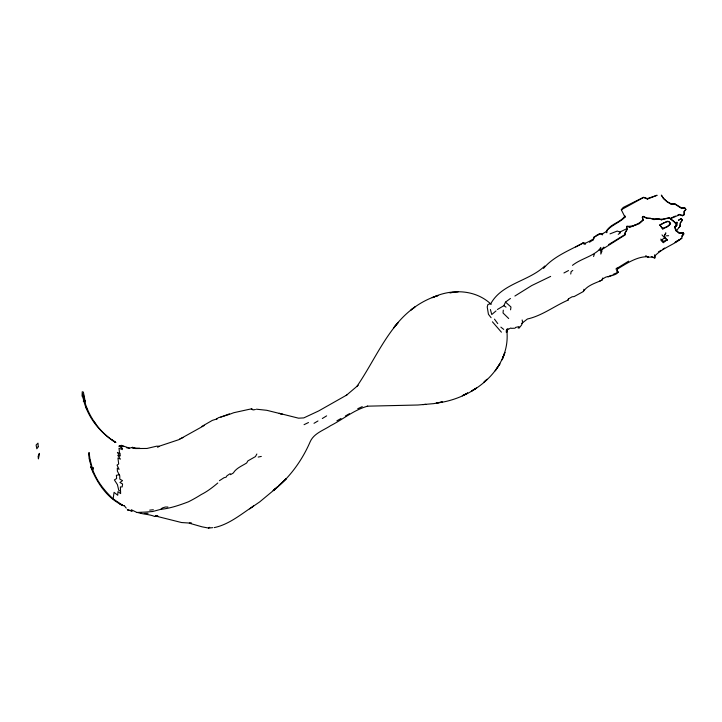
<?xml version="1.0" encoding="UTF-8"?>
<svg xmlns="http://www.w3.org/2000/svg" width="722" height="722" viewBox="0 0 722 722"><rect width="100%" height="100%" fill="white"/><g stroke="black" fill="none" stroke-linecap="round" stroke-linejoin="round"><path stroke-width="1.08" d="M663.374 242.655L660.973 240.408L664.655 237.854L664.736 237.15L667.119 239.866L663.374 242.655L663.419 241.41L660.756 239.126M606.263 231.618L606.76 232.737L607.076 230.228C612.346 224.858 619.666 222.394 625.035 217.178L625.072 215.932C620.27 222.782 610.063 223.838 606.263 231.618L602.644 233.666L600.388 233.558L597.085 235.146L593.872 237.249L593.412 239.749L589.477 242.258M676.586 225.679L676.947 222.232L676.586 225.679L674.926 226.816M503.288 310.162L503.044 312.996L508.694 318.519M83.887 395.936L83.265 399.076L85.043 400.674L85.322 401.992L82.055 395.972L82.245 391.766L83.364 392.055L85.043 400.674M624.792 235.128L625.09 232.827L626.994 229.244L626.606 226.41L627.039 229.776L625.099 233.007L624.792 235.128L601.679 249.713L601.94 251.238L600.83 254.09L600.776 247.42L599.17 249.83C591.652 256.824 580.741 258.837 572.465 265.344M642.454 217.051L642.932 219.741C639.096 224.145 632.634 226.789 626.84 226.266L629.774 227.295L639.304 223.658L643.085 220.309L642.318 217.223L643.257 216.32C648.789 219.678 655.332 218.261 661.352 219.317L669.375 217.827L674.33 222.069L676.667 224.822L674.899 226.753L676.144 230.219L679.393 233.098L683.03 232.71L683.698 233.63L682.1 235.932L681.812 238.224C673.455 244.948 662.688 247.971 655.089 255.696L654.836 257.962L651.524 257.068L648.518 257.185L645.784 256.048L648.518 257.185M602.644 233.666L602.5 234.876L600 233.684L594.134 237.294L593.484 238.865L589.531 241.193L585.271 243.332L582.618 243.359L575.696 246.996M679.61 214.416L682.299 215.58L684.248 214.66L684.14 211.663L685.9 209.551L684.582 207.891L681.767 208.559L674.104 203.622L671.46 204.479L667.056 201.781L663.473 198.523L661.334 195.102L663.464 198.342L667.047 201.6L671.415 203.938L674.655 203.676L681.73 208.017L684.727 207.891L685.882 209.371L684.113 211.302L684.248 214.66L682.317 215.752L679.61 214.416L677.516 215.228M510.571 309.828L510.968 307.003L505.535 302.094L510.436 298.466M570.741 274.035L571.12 271.589L572.79 270.452M126.242 508.126L124.238 505.635L123.092 505.544L113.11 498.875L114.076 492.341L117.74 495.274L117.939 491.61L120.628 493.604L120.384 486.926L122.18 486.926L122.587 483.975L119.969 482.495L122.55 480.626L119.798 479.137L119.762 475.78L117.397 471.168L117.289 468.136L119.076 469.354L117.036 465.103L118.67 463.966L117.957 458.01L120.394 459.129L117.776 455.302L119.789 456.196L117.424 452.414L119.599 453.497L118.995 448.218L122.397 449.625L120.809 446.232L121.323 445.366L129.491 448.154L132.722 447.333L135.673 448.542L146.954 448.461L156.728 446.169L158.984 446.277L178.776 439.689L204.506 425.375M119.798 504.173L123.092 505.544C107.181 498.351 96.793 482.684 90.683 466.764L92.732 469.796L93.264 467.63L92.217 469.444L92.732 469.796C96.82 481.159 104.392 490.635 113.11 498.875M583.945 289.269L583.349 291.535L574.171 296.552L572.086 296.805L568.467 298.863L568.043 300.117C554.388 305.993 542.014 315.794 527.412 318.998L521.78 323.384M593.412 239.749L593.872 237.249M593.583 256.527L594.35 253.954M667.218 240.291L664.655 237.854L665.034 236.626M568.043 300.117L568.467 298.863M367.119 406.179L417.93 405.006L433.823 403.625L442.315 401.955L436.323 403.057C472.522 399.239 512.042 369.032 506.673 329.214L506.682 332.391L507.061 329.945L506.194 332.129L507.846 328.51M502.151 359.8L504.904 352.462L502.692 358.166L503.64 355.964M83.707 400.584L84.095 399.627C88.869 417.163 100.114 433.128 115.917 442.415L115.358 442.36C100.34 432.884 88.093 417.867 83.707 400.584L83.328 401.279L84.095 399.627M583.349 291.535C587.392 285.244 595.524 283.141 601.949 280.145L602.392 279.071L606.002 277.022C608.402 276.508 620.803 274.243 617.292 270.705L617.084 267.898M600.83 250.561L603.899 247.24L600.83 250.561L599.17 249.83M497.404 309.494L503.821 305.686L505.535 302.094M602.78 277.988L601.949 280.145M256.861 454.021L255.453 456.584L247.854 460.907L246.662 462.992C242.005 465.934 236.247 468.1 233.305 472.991L230.526 474.67M543.513 268.413C553.485 256.463 569.55 250.39 583.087 242.908L585.271 243.332L585.208 244.397L582.618 243.359L583.087 242.908M495.924 369.854L499.931 363.843L495.13 370.873M93.048 472.035L93.364 471.574M682.281 220.228L680.359 222.99L680.07 225.941L680.35 222.809L682.281 220.228L681.207 218.613L678.463 220.255L681.36 218.613L682.281 220.228L681.207 218.613M357.011 386.252C371.325 365.368 381.703 341.714 398.3 322.373L393.571 327.959L395.837 325.369M682.119 236.112L683.878 234L682.886 232.71L679.429 233.459L675.927 230.715L674.538 227.24L674.899 226.753M662.787 228.991L659.782 224.93L662.787 228.991C664.989 227.737 673.734 224.632 668.897 221.483M394.663 326.705C405.602 312.382 420.565 300.803 437.956 295.596L432.207 297.663C451.304 288.656 475.383 289.242 491.204 304.359M544.785 266.012C528.874 281.327 501.925 283.394 490.807 303.673L487.91 304.485L487.224 306.94L488.433 314.287L491.104 317.707M518.197 328.131L519.326 327.77L521.528 325.117L522.629 322.265L522.141 319.954M674.538 227.24C679.962 223.874 671.505 220.075 669.123 217.791L670.928 219.181M679.05 227.412L680.232 226.121L676.198 230.968M682.1 235.932L683.698 233.63M358.211 385.268L346.226 395.43M670.612 223.432L667.182 226.681L662.579 228.269M216.492 419.157L218.432 417.677L225.282 415.746M131.269 509.732L136.927 512.458L145.077 512.106L152.649 511.519L160.726 509.353L162.279 508.008L165.311 507.024L167.919 507.034M157.694 447.396L158.984 446.277M496.032 310.92L491.763 314.539L490.409 309.521M621.299 209.741L643.6 197.458L647.426 199.091L657.128 195.256L647.381 198.559L643.591 197.277L623.194 207.458L621.299 209.741L625.035 217.178M249.641 508.911L253.548 506.041C241.166 514.163 229.064 524.524 214.217 527.62M217.791 483.018C212.629 487.359 207.422 491.438 201.257 494.534A92.064 48.825 -41.3 0 1 188.478 501.781C179.579 505.174 170.239 508.387 160.726 509.353M684.312 214.163L682.317 215.752M252.483 506.826L259.749 501.862L276.003 488.352L274.279 489.895C289.973 477.116 302.148 460.347 310.153 441.801C313.835 433.308 323.384 430.465 330.55 425.691C342.977 419.392 354.096 409.816 367.669 406.17M615.857 269.035L628.645 261.138M618.249 234.316L620.243 232.989L619.909 232.051L617.238 231.067L610.018 233.865M675.828 241.825L681.812 238.224M141.097 513.432C145.718 514.443 150.356 514.606 154.67 516.483L157.901 516.04L155.266 515.941L181.565 522.538L191.529 523.188L189.354 523.206L202.079 526.834L208.568 528.062L209.741 527.295M230.246 473.623L226.988 475.744L226.139 477.161L223.982 477.738L219.425 480.69M659.827 225.472L663.771 222.954L668.373 221.365L670.476 223.603M550.651 276.4L531.69 285.578L514.885 296.038M658.437 251.942L661.09 250.272M624.9 234.596L608.682 244.532M675.025 242.357L678.824 240.011M322.31 418.516L326.633 415.872M662.859 249.153L664.682 248.043M619.909 232.051L626.633 228.739M314.016 423.309L317.969 420.971M660.576 224.47L667.408 221.185M675.043 226.41L676.812 225.363M201.637 426.54L212.34 420.385L217.205 418.832M642.318 217.223L643.284 216.672L647.02 218.459L650.296 218.17L653.961 219.614L658.464 218.82L661.397 219.849L669.375 217.827M346.921 394.934L318.7 410.926L303.791 417.903L298.529 418.182L279.197 413.327L282.067 414.13M336.912 420.809L341.01 418.48M345.351 416.025L349.457 413.697M563.927 272.97L568.521 270.551M506.194 330.378L510.941 327.959M608.15 276.914L611.399 275.29M597.085 235.146L600.388 233.558M304.061 424.671L308.474 422.541M613.041 274.486L615.541 273.286M670.891 218.143L675.413 216.049M357.733 408.724L362.254 406.63M679.88 214.633L670.928 218.504M120.809 446.232L118.868 446.232L121.323 445.366M220.86 417.045L229.479 413.841M632.292 226.239L636.867 224.289M179.931 438.85L183.045 437.55M663.419 241.41L667.119 239.866M229.849 414.184L233.766 412.713L248.278 409.518L251.301 408.923L252.709 409.338M616.38 272.889L618.339 272.149M226.194 415.439L228.937 414.5M515.526 327.436L518.91 326.624L519.326 327.77M208.568 528.062L212.683 527.665M253.927 409.816L255.417 409.473M258.187 457.071L261.301 456.421M119.545 474.679L116.386 475.302L116.657 478.515L114.392 479.913L117.424 484.624L118.76 490.319L120.565 491.258M683.03 232.71L679.429 233.459M453.181 292.374L449.743 292.744L458.091 291.896M149.689 510.138L153.326 509.741M425.854 404.338L422.911 404.618M674.655 203.676L671.415 203.938L671.46 204.479M144.265 513.495L148.064 513.288M666.478 235.805L668.617 235.706M511.6 328.348L515.129 328.194M684.727 207.891L681.73 208.017L681.767 208.559M256.418 409.193L266.779 410.304L282.094 414.103M139.815 448.236L132.785 448.046L132.722 447.333M122.28 505.454L124.238 505.635M126.765 447.848L129.491 448.154M131.837 447.559L135.673 448.542M138.48 512.593L141.124 512.954L136.927 512.458M648.491 256.833C638.049 255.859 626.281 263.593 617.545 268.999L616.741 271.21L618.357 272.329M120.682 445.456L123.913 446.503M651.37 256.5L654.836 257.962L654.52 254.893L655.089 255.696M251.301 408.923L253.187 409.988M503.821 305.686L506.023 307.121M119.338 446.043L122.442 448.443M500.86 327.129L503.703 329.394M112.172 439.806L115.358 442.36M662.002 234.912L664.655 237.854M501.411 332.192L492.422 321.804M96.261 424.816L93.806 421.197M494.471 319.142L497.756 323.6M85.774 407.298L87.561 409.988M92.217 469.444L89.546 460.483L88.535 453.912L89.095 452.486L89.943 459.048L92.732 469.796M89.311 458.488L90.467 461.448M82.498 393.941L83.49 396.721M642.932 219.741L643.085 220.309M119.969 453.245L120.222 455.717M661.352 219.317L661.397 219.849M647.381 198.559L647.426 199.091M629.719 226.582L629.774 227.295M599.973 280.705L600.018 281.237M39.367 454.075L38.428 458.894L38.113 456.394L39.349 453.362L39.367 454.075M665.783 233.044L664.375 235.886L665.783 233.044M38.248 446.701L36.822 448.804L36.1 445.032L37.986 443.137L38.248 446.701M286.246 478.731L278.818 485.572L286.246 478.731M278.006 486.393L273.259 490.59L278.006 486.393M487.079 379.33L484.182 381.92L487.079 379.33M414.211 307.509L411.026 309.964L414.906 307.012L414.211 307.509M476.303 388.156L471.376 391.153L476.303 388.156M467.621 393.075L462.369 395.701L467.621 393.075M132.072 511.041L127.37 509.813L132.072 511.041"/></g></svg>
